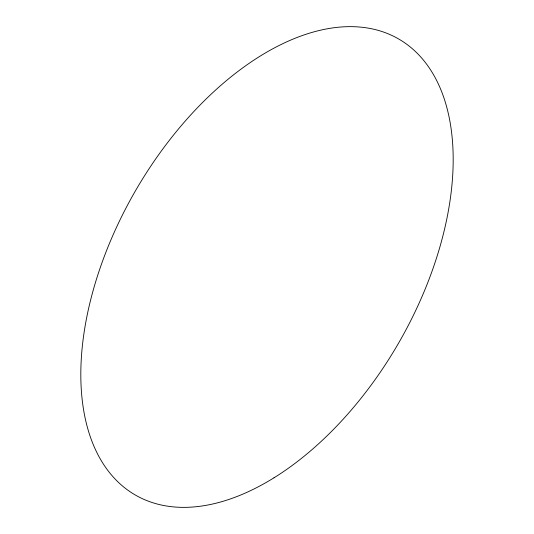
<?xml version="1.0" encoding="UTF-8"?>
<svg xmlns="http://www.w3.org/2000/svg" width="534" height="534" viewBox="0 0 534 534"><rect width="100%" height="100%" fill="white"/><g stroke="black" fill="none" stroke-linecap="round" stroke-linejoin="round"><path stroke-width="0.8" d="M273.975 477.81A263.302 152.016 -60 0 0 424.637 61.597A263.302 152.016 -60 0 0 102.388 261.6A263.302 152.016 -60 0 0 273.975 477.81"/></g></svg>
